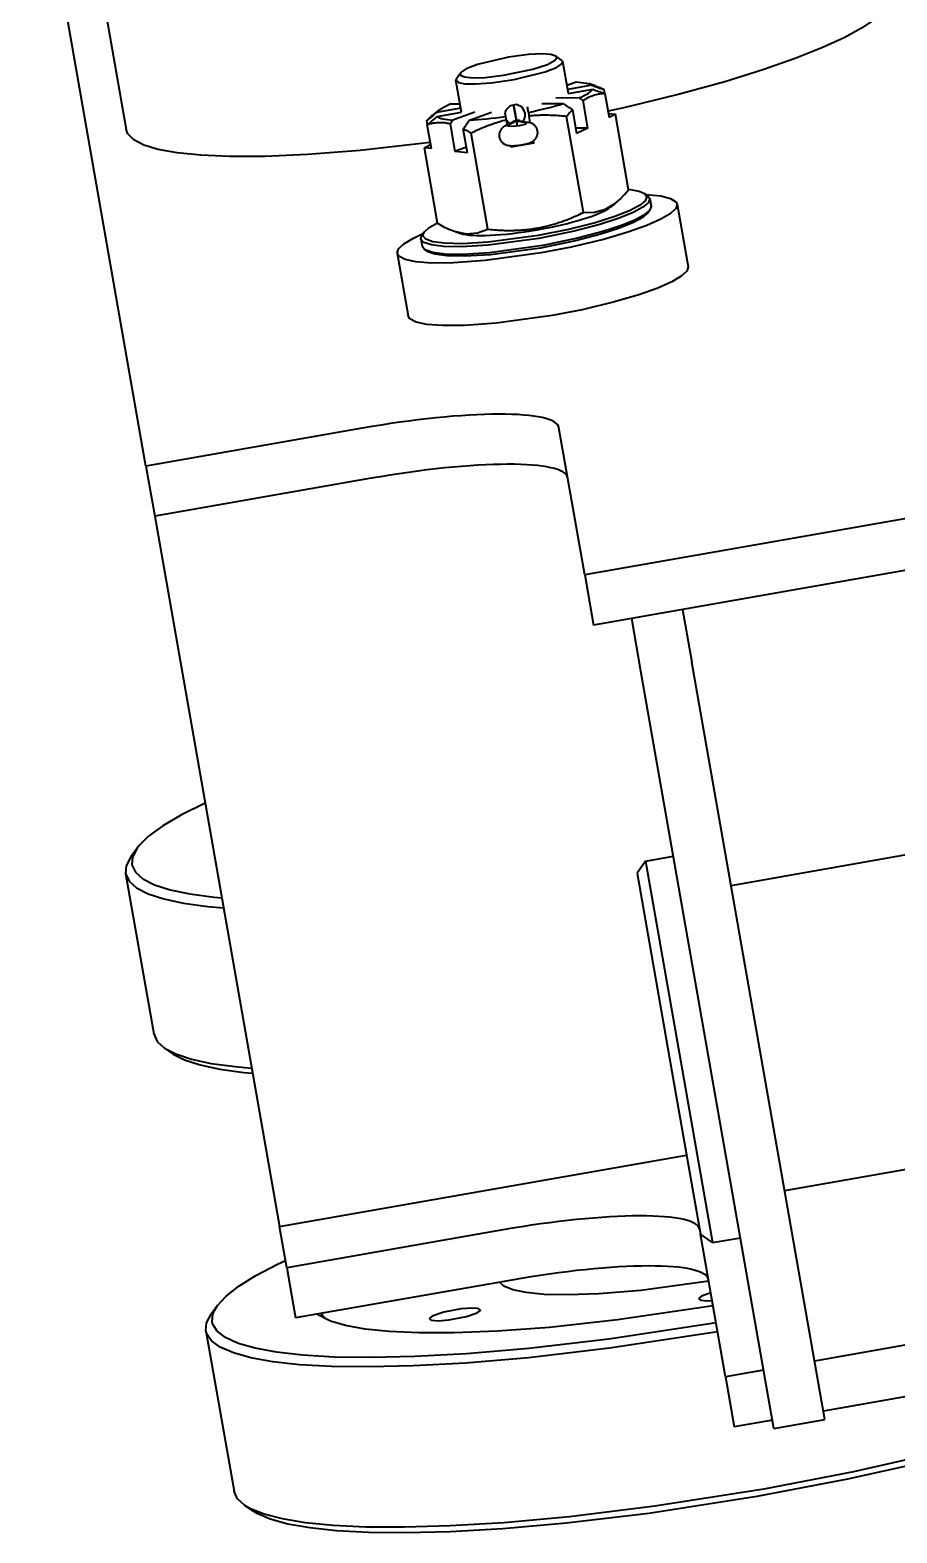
# Model space of a CAD drawing. Header units: millimetres. Extents: x 0 to 841, y 0 to 594.
# Drawn here: x 721.61 to 743.97, y 483.85 to 522.64 of the extents above; entities that cross this region are included whole.
import ezdxf

# ---------------------------------------------------------------- set-up
doc = ezdxf.new("R2010")
doc.units = ezdxf.units.MM
doc.linetypes.add('K5LT_BASIC', pattern=[0])
doc.layers.add('Системный слой', color=7, linetype='Continuous')

# ---------------------------------------------------------------- blocks, each defined once
blk = doc.blocks.new('U750')
at = {"layer": 'Системный слой', "color": 150, "linetype": 'K5LT_BASIC', "lineweight": 40, "true_color": 0x0080ff}
for p, q in [((737.548, 517.928), (737.415, 517.809)), ((737.175, 517.677), (736.819, 517.531)), ((737.415, 517.809), (737.175, 517.677)), ((735.681, 517.202), (734.776, 517.017)), ((736.332, 517.372), (735.681, 517.202)), ((736.819, 517.531), (736.332, 517.372)), ((731.872, 516.922), (731.86, 516.929)), ((732.054, 516.856), (731.872, 516.922)), ((732.359, 516.815), (732.054, 516.856)), ((732.812, 516.806), (732.359, 516.815)), ((733.488, 516.844), (732.812, 516.806)), ((734.776, 517.017), (733.488, 516.844))]:
    blk.add_line(p, q, dxfattribs=at)
blk = doc.blocks.new('U751')
at = {"layer": 'Системный слой', "color": 150, "linetype": 'K5LT_BASIC', "lineweight": 40, "true_color": 0x0080ff}
for p, q in [((737.05, 518.533), (737.323, 518.485)), ((737.323, 518.485), (737.461, 518.427)), ((737.461, 518.427), (737.522, 518.339)), ((737.522, 518.339), (737.478, 518.234)), ((737.07, 517.978), (736.695, 517.83)), ((737.328, 518.113), (737.07, 517.978)), ((737.478, 518.234), (737.328, 518.113)), ((731.772, 517.428), (731.905, 517.547)), ((731.905, 517.547), (732.122, 517.668)), ((736.185, 517.67), (735.502, 517.497)), ((736.695, 517.83), (736.185, 517.67)), ((731.743, 517.331), (731.772, 517.428)), ((731.815, 517.245), (731.743, 517.331)), ((731.997, 517.18), (731.815, 517.245)), ((732.302, 517.139), (731.997, 517.18)), ((733.431, 517.167), (732.755, 517.129)), ((734.72, 517.34), (733.431, 517.167)), ((735.502, 517.497), (734.72, 517.34)), ((732.755, 517.129), (732.302, 517.139))]:
    blk.add_line(p, q, dxfattribs=at)
blk = doc.blocks.new('U752')
at = {"layer": 'Системный слой', "color": 150, "linetype": 'K5LT_BASIC', "lineweight": 40, "true_color": 0x0080ff}
for p, q in [((737.536, 518.375), (737.598, 518.294)), ((737.173, 517.933), (736.808, 517.785)), ((737.422, 518.068), (737.173, 517.933)), ((737.562, 518.189), (737.422, 518.068)), ((737.598, 518.294), (737.562, 518.189)), ((736.312, 517.624), (735.65, 517.451)), ((736.808, 517.785), (736.312, 517.624)), ((731.688, 517.256), (731.719, 517.354)), ((731.69, 517.248), (731.688, 517.256)), ((731.771, 517.162), (731.69, 517.248)), ((731.962, 517.097), (731.771, 517.162)), ((734.733, 517.264), (733.429, 517.089)), ((735.65, 517.451), (734.733, 517.264)), ((732.276, 517.057), (731.962, 517.097)), ((732.739, 517.048), (732.276, 517.057)), ((733.429, 517.089), (732.739, 517.048))]:
    blk.add_line(p, q, dxfattribs=at)
blk = doc.blocks.new('U753')
at = {"layer": 'Системный слой', "color": 150, "linetype": 'K5LT_BASIC', "lineweight": 40, "true_color": 0x0080ff}
for p, q in [((737.602, 518.002), (737.468, 517.882)), ((737.632, 518.1), (737.602, 518.002)), ((736.87, 517.601), (736.383, 517.441)), ((737.226, 517.748), (736.87, 517.601)), ((737.468, 517.882), (737.226, 517.748)), ((735.733, 517.269), (734.836, 517.082)), ((736.383, 517.441), (735.733, 517.269)), ((731.784, 516.981), (731.722, 517.062)), ((731.805, 516.968), (731.784, 516.981)), ((731.996, 516.903), (731.805, 516.968)), ((732.31, 516.863), (731.996, 516.903)), ((732.773, 516.854), (732.31, 516.863)), ((733.463, 516.895), (732.773, 516.854)), ((734.767, 517.07), (733.463, 516.895)), ((734.836, 517.082), (734.767, 517.07))]:
    blk.add_line(p, q, dxfattribs=at)
blk = doc.blocks.new('U782')
at = {"layer": 'Системный слой', "color": 150, "linetype": 'K5LT_BASIC', "lineweight": 40, "true_color": 0x0080ff}
for p, q in [((747.986, 488.028), (742.077, 486.991)), ((740.763, 486.761), (739.779, 486.588))]:
    blk.add_line(p, q, dxfattribs=at)
blk = doc.blocks.new('U783')
at = {"layer": 'Системный слой', "color": 150, "linetype": 'K5LT_BASIC', "lineweight": 40, "true_color": 0x0080ff}
for p, q in [((747.759, 489.322), (741.85, 488.285)), ((740.536, 488.054), (739.552, 487.881))]:
    blk.add_line(p, q, dxfattribs=at)
blk = doc.blocks.new('U798')
at = {"layer": 'Системный слой', "color": 150, "linetype": 'K5LT_BASIC', "lineweight": 40, "true_color": 0x0080ff}
for p, q in [((726.123, 502.686), (725.516, 502.385)), ((725.033, 502.1), (724.667, 501.832)), ((725.516, 502.385), (725.033, 502.1)), ((724.667, 501.832), (724.414, 501.582)), ((724.25, 501.295), (724.237, 501.096)), ((724.368, 501.524), (724.25, 501.295)), ((724.414, 501.582), (724.368, 501.524)), ((724.237, 501.096), (724.324, 500.904)), ((724.324, 500.904), (724.517, 500.731)), ((724.517, 500.731), (724.815, 500.58)), ((724.815, 500.58), (725.219, 500.45)), ((725.219, 500.45), (725.732, 500.343)), ((725.732, 500.343), (726.357, 500.261)), ((726.357, 500.261), (726.552, 500.243))]:
    blk.add_line(p, q, dxfattribs=at)
blk = doc.blocks.new('U799')
at = {"layer": 'Системный слой', "color": 150, "linetype": 'K5LT_BASIC', "lineweight": 40, "true_color": 0x0080ff}
for p, q in [((725.301, 496.211), (725.594, 496.059)), ((725.594, 496.059), (725.993, 495.928)), ((725.993, 495.928), (726.502, 495.82)), ((726.502, 495.82), (727.122, 495.737)), ((727.122, 495.737), (727.347, 495.716))]:
    blk.add_line(p, q, dxfattribs=at)
blk = doc.blocks.new('U800')
at = {"layer": 'Системный слой', "color": 150, "linetype": 'K5LT_BASIC', "lineweight": 40, "true_color": 0x0080ff}
for p, q in [((724.8, 496.728), (724.888, 496.535)), ((724.888, 496.535), (725.074, 496.365)), ((725.074, 496.365), (725.369, 496.212)), ((725.369, 496.212), (725.77, 496.079)), ((725.77, 496.079), (726.28, 495.97)), ((726.28, 495.97), (726.902, 495.886)), ((726.902, 495.886), (727.323, 495.848))]:
    blk.add_line(p, q, dxfattribs=at)
blk = doc.blocks.new('U801')
at = {"layer": 'Системный слой', "color": 150, "linetype": 'K5LT_BASIC', "lineweight": 40, "true_color": 0x0080ff}
for p, q in [((724.208, 501.302), (724.088, 501.072)), ((724.088, 501.072), (724.074, 500.867)), ((724.074, 500.867), (724.162, 500.674)), ((724.162, 500.674), (724.355, 500.5)), ((724.355, 500.5), (724.653, 500.346)), ((724.653, 500.346), (725.057, 500.215)), ((725.057, 500.215), (725.57, 500.107)), ((725.57, 500.107), (726.195, 500.023)), ((726.195, 500.023), (726.597, 499.988))]:
    blk.add_line(p, q, dxfattribs=at)
blk = doc.blocks.new('U807')
at = {"layer": 'Системный слой', "color": 150, "linetype": 'K5LT_BASIC', "lineweight": 40, "true_color": 0x0080ff}
for p, q in [((738.55, 516.418), (738.411, 516.287)), ((738.584, 516.533), (738.55, 516.418)), ((738.165, 516.141), (737.804, 515.982)), ((738.411, 516.287), (738.165, 516.141)), ((736.684, 515.624), (735.85, 515.425)), ((737.318, 515.809), (736.684, 515.624)), ((737.804, 515.982), (737.318, 515.809)), ((731.41, 515.186), (731.361, 515.266)), ((735.082, 515.275), (733.633, 515.074)), ((735.85, 515.425), (735.082, 515.275)), ((731.569, 515.104), (731.41, 515.186)), ((731.844, 515.045), (731.569, 515.104)), ((732.248, 515.013), (731.844, 515.045)), ((732.814, 515.016), (732.248, 515.013)), ((733.633, 515.074), (732.814, 515.016))]:
    blk.add_line(p, q, dxfattribs=at)
blk = doc.blocks.new('U808')
at = {"layer": 'Системный слой', "color": 150, "linetype": 'K5LT_BASIC', "lineweight": 40, "true_color": 0x0080ff}
for p, q in [((737.502, 518.398), (737.88, 518.361)), ((737.88, 518.361), (738.131, 518.297)), ((738.266, 518.035), (738.127, 517.904)), ((738.131, 518.297), (738.269, 518.212)), ((738.3, 518.15), (738.266, 518.035)), ((738.269, 518.212), (738.3, 518.15)), ((737.52, 517.598), (737.035, 517.426)), ((737.881, 517.758), (737.52, 517.598)), ((738.127, 517.904), (737.881, 517.758)), ((731.25, 517.129), (731.497, 517.275)), ((731.497, 517.275), (731.743, 517.388)), ((736.4, 517.241), (735.567, 517.042)), ((737.035, 517.426), (736.4, 517.241)), ((731.077, 516.882), (731.111, 516.998)), ((731.126, 516.803), (731.077, 516.882)), ((731.111, 516.998), (731.25, 517.129)), ((731.285, 516.721), (731.126, 516.803)), ((734.798, 516.892), (733.349, 516.691)), ((735.567, 517.042), (734.798, 516.892)), ((731.56, 516.662), (731.285, 516.721)), ((731.964, 516.63), (731.56, 516.662)), ((732.53, 516.633), (731.964, 516.63)), ((733.349, 516.691), (732.53, 516.633))]:
    blk.add_line(p, q, dxfattribs=at)
blk = doc.blocks.new('U819')
at = {"layer": 'Системный слой', "color": 150, "linetype": 'K5LT_BASIC', "lineweight": 40, "true_color": 0x0080ff}
for p, q in [((743.786, 523.531), (743.764, 523.346)), ((743.637, 523.144), (743.404, 522.926)), ((743.764, 523.346), (743.637, 523.144)), ((743.063, 522.693), (742.61, 522.445)), ((743.404, 522.926), (743.063, 522.693)), ((742.61, 522.445), (742.04, 522.182)), ((741.345, 521.906), (740.515, 521.615)), ((742.04, 522.182), (741.345, 521.906)), ((740.515, 521.615), (739.53, 521.309)), ((739.53, 521.309), (738.362, 520.987)), ((736.96, 520.647), (736.521, 520.549)), ((738.362, 520.987), (736.96, 520.647)), ((724.129, 519.964), (724.087, 520.073)), ((724.281, 519.809), (724.129, 519.964)), ((724.541, 519.675), (724.281, 519.809)), ((724.913, 519.562), (724.541, 519.675)), ((725.401, 519.473), (724.913, 519.562)), ((730.123, 519.536), (728.765, 519.429)), ((731.933, 519.744), (730.123, 519.536)), ((726.013, 519.411), (725.401, 519.473)), ((726.763, 519.379), (726.013, 519.411)), ((727.669, 519.382), (726.763, 519.379)), ((728.765, 519.429), (727.669, 519.382))]:
    blk.add_line(p, q, dxfattribs=at)
blk = doc.blocks.new('U841')
at = {"layer": 'Системный слой', "color": 150, "linetype": 'K5LT_BASIC', "lineweight": 40, "true_color": 0x0080ff}
for p, q in [((734.391, 520.259), (734.42, 520.244)), ((733.925, 520.172), (733.947, 520.194)), ((733.931, 520.164), (733.925, 520.172)), ((734.039, 520.152), (733.931, 520.164)), ((734.225, 520.172), (734.039, 520.152)), ((734.373, 520.21), (734.225, 520.172)), ((734.42, 520.244), (734.373, 520.21))]:
    blk.add_line(p, q, dxfattribs=at)
blk = doc.blocks.new('U842')
at = {"layer": 'Системный слой', "color": 150, "linetype": 'K5LT_BASIC', "lineweight": 40, "true_color": 0x0080ff}
for p, q in [((733.914, 520.197), (734.065, 520.277)), ((733.866, 520.171), (733.913, 520.196))]:
    blk.add_line(p, q, dxfattribs=at)
blk = doc.blocks.new('U843')
at = {"layer": 'Системный слой', "color": 150, "linetype": 'K5LT_BASIC', "lineweight": 40, "true_color": 0x0080ff}
for p, q in [((750.423, 494.324), (750.993, 494.424)), ((748.301, 493.952), (748.454, 493.978)), ((741.078, 492.684), (746.987, 493.721))]:
    blk.add_line(p, q, dxfattribs=at)
blk = doc.blocks.new('U844')
at = {"layer": 'Системный слой', "color": 150, "linetype": 'K5LT_BASIC', "lineweight": 40, "true_color": 0x0080ff}
for p, q in [((749.04, 502.204), (749.61, 502.304)), ((746.918, 501.831), (747.071, 501.858)), ((739.695, 500.563), (745.604, 501.601))]:
    blk.add_line(p, q, dxfattribs=at)
blk = doc.blocks.new('U845')
at = {"layer": 'Системный слой', "color": 150, "linetype": 'K5LT_BASIC', "lineweight": 40, "true_color": 0x0080ff}
for p, q in [((737.486, 501.191), (738.5, 495.415)), ((738.5, 495.415), (739.215, 491.342))]:
    blk.add_line(p, q, dxfattribs=at)
blk = doc.blocks.new('U847')
at = {"layer": 'Системный слой', "color": 150, "linetype": 'K5LT_BASIC', "lineweight": 40, "true_color": 0x0080ff}
for p, q in [((737.27, 500.882), (738.229, 495.414)), ((738.229, 495.414), (738.906, 491.558))]:
    blk.add_line(p, q, dxfattribs=at)
blk = doc.blocks.new('U861')
at = {"layer": 'Системный слой', "color": 150, "linetype": 'K5LT_BASIC', "lineweight": 40, "true_color": 0x0080ff}
for p, q in [((727.436, 490.495), (727.991, 490.785)), ((727.991, 490.785), (728.195, 490.881)), ((726.995, 490.221), (727.436, 490.495)), ((726.664, 489.962), (726.995, 490.221)), ((726.326, 489.501), (726.44, 489.718)), ((726.44, 489.718), (726.664, 489.962)), ((726.308, 489.291), (726.326, 489.501)), ((726.319, 489.246), (726.308, 489.291)), ((726.431, 489.058), (726.319, 489.246)), ((739.308, 489.268), (736.538, 488.848)), ((726.649, 488.889), (726.431, 489.058)), ((726.975, 488.741), (726.649, 488.889)), ((736.538, 488.848), (734.474, 488.608)), ((727.413, 488.615), (726.975, 488.741)), ((727.968, 488.512), (727.413, 488.615)), ((728.645, 488.436), (727.968, 488.512)), ((732.865, 488.471), (731.535, 488.399)), ((734.474, 488.608), (732.865, 488.471)), ((729.455, 488.389), (728.645, 488.436)), ((730.411, 488.375), (729.455, 488.389)), ((731.535, 488.399), (730.411, 488.375))]:
    blk.add_line(p, q, dxfattribs=at)
blk = doc.blocks.new('U862')
at = {"layer": 'Системный слой', "color": 150, "linetype": 'K5LT_BASIC', "lineweight": 40, "true_color": 0x0080ff}
for p, q in [((751.105, 487.722), (750.395, 487.414)), ((750.395, 487.414), (749.556, 487.091)), ((749.556, 487.091), (748.576, 486.754)), ((748.576, 486.754), (747.438, 486.402)), ((747.438, 486.402), (746.115, 486.033)), ((746.115, 486.033), (744.563, 485.645)), ((744.563, 485.645), (742.699, 485.232)), ((742.699, 485.232), (740.36, 484.785)), ((740.36, 484.785), (737.571, 484.352)), ((727.47, 484.347), (727.373, 484.406)), ((727.807, 484.2), (727.47, 484.347)), ((728.257, 484.076), (727.807, 484.2)), ((737.571, 484.352), (735.444, 484.098)), ((728.823, 483.976), (728.257, 484.076)), ((729.512, 483.903), (728.823, 483.976)), ((730.336, 483.859), (729.512, 483.903)), ((731.307, 483.848), (730.336, 483.859)), ((732.449, 483.877), (731.307, 483.848)), ((733.802, 483.954), (732.449, 483.877)), ((735.444, 484.098), (733.802, 483.954))]:
    blk.add_line(p, q, dxfattribs=at)
blk = doc.blocks.new('U863')
at = {"layer": 'Системный слой', "color": 150, "linetype": 'K5LT_BASIC', "lineweight": 40, "true_color": 0x0080ff}
for p, q in [((749.7, 487.298), (748.718, 486.959)), ((750.541, 487.623), (749.7, 487.298)), ((748.718, 486.959), (747.579, 486.605)), ((747.579, 486.605), (746.257, 486.234)), ((746.257, 486.234), (744.709, 485.844)), ((744.709, 485.844), (742.855, 485.429)), ((742.855, 485.429), (740.541, 484.982)), ((740.541, 484.982), (737.728, 484.537)), ((726.955, 484.736), (726.872, 484.923)), ((727.146, 484.56), (726.955, 484.736)), ((727.294, 484.473), (727.146, 484.56)), ((727.652, 484.33), (727.294, 484.473)), ((728.123, 484.208), (727.652, 484.33)), ((728.711, 484.111), (728.123, 484.208)), ((735.523, 484.267), (733.833, 484.113)), ((737.728, 484.537), (735.523, 484.267)), ((729.424, 484.041), (728.711, 484.111)), ((730.272, 484.001), (729.424, 484.041)), ((731.27, 483.995), (730.272, 484.001)), ((732.443, 484.029), (731.27, 483.995)), ((733.833, 484.113), (732.443, 484.029))]:
    blk.add_line(p, q, dxfattribs=at)
blk = doc.blocks.new('U864')
at = {"layer": 'Системный слой', "color": 150, "linetype": 'K5LT_BASIC', "lineweight": 40, "true_color": 0x0080ff}
for p, q in [((726.146, 489.062), (726.162, 489.274)), ((726.162, 489.274), (726.279, 489.496)), ((726.163, 488.996), (726.146, 489.062)), ((726.286, 488.809), (726.163, 488.996)), ((739.348, 489.04), (736.556, 488.616)), ((726.516, 488.64), (726.286, 488.809)), ((726.854, 488.493), (726.516, 488.64)), ((727.304, 488.367), (726.854, 488.493)), ((736.556, 488.616), (734.469, 488.372)), ((727.871, 488.266), (727.304, 488.367)), ((728.562, 488.191), (727.871, 488.266)), ((729.385, 488.145), (728.562, 488.191)), ((730.355, 488.132), (729.385, 488.145)), ((731.495, 488.159), (730.355, 488.132)), ((732.842, 488.233), (731.495, 488.159)), ((734.469, 488.372), (732.842, 488.233))]:
    blk.add_line(p, q, dxfattribs=at)
blk = doc.blocks.new('U871')
at = {"layer": 'Системный слой', "color": 150, "linetype": 'K5LT_BASIC', "lineweight": 40, "true_color": 0x0080ff}
for p, q in [((733.995, 520.692), (733.88, 520.575)), ((734.157, 520.722), (733.995, 520.692)), ((734.308, 520.653), (734.157, 520.722)), ((734.385, 520.51), (734.308, 520.653)), ((733.88, 520.575), (733.859, 520.509)), ((733.889, 520.337), (733.916, 520.298)), ((733.916, 520.298), (733.949, 520.264)), ((733.949, 520.264), (733.988, 520.236)), ((734.323, 520.29), (734.365, 520.356)), ((734.365, 520.356), (734.386, 520.432)), ((734.386, 520.432), (734.385, 520.51))]:
    blk.add_line(p, q, dxfattribs=at)
blk = doc.blocks.new('U872')
at = {"layer": 'Системный слой', "color": 150, "linetype": 'K5LT_BASIC', "lineweight": 40, "true_color": 0x0080ff}
for p, q in [((735.352, 521.833), (735.324, 521.871)), ((735.326, 521.772), (735.352, 521.833)), ((734.096, 521.367), (734.899, 521.566)), ((734.899, 521.566), (735.187, 521.68)), ((735.187, 521.68), (735.326, 521.772)), ((732.609, 521.394), (732.595, 521.349)), ((732.595, 521.349), (732.658, 521.293)), ((732.658, 521.293), (732.825, 521.259)), ((732.825, 521.259), (733.101, 521.252)), ((733.101, 521.252), (733.505, 521.28)), ((733.505, 521.28), (734.096, 521.367))]:
    blk.add_line(p, q, dxfattribs=at)
blk = doc.blocks.new('U873')
at = {"layer": 'Системный слой', "color": 150, "linetype": 'K5LT_BASIC', "lineweight": 40, "true_color": 0x0080ff}
for p, q in [((733.949, 521.942), (733.152, 521.755)), ((734.464, 522.01), (733.949, 521.942)), ((734.815, 522.027), (734.464, 522.01)), ((735.047, 522.013), (734.815, 522.027)), ((734.956, 521.759), (735.14, 521.855)), ((735.172, 521.974), (735.047, 522.013)), ((735.14, 521.855), (735.199, 521.93)), ((735.198, 521.939), (735.172, 521.974)), ((735.199, 521.93), (735.198, 521.939)), ((732.727, 521.556), (732.716, 521.542)), ((732.716, 521.542), (732.716, 521.478)), ((732.716, 521.478), (732.82, 521.434)), ((732.862, 521.644), (732.727, 521.556)), ((732.82, 521.434), (733.029, 521.413)), ((733.152, 521.755), (732.862, 521.644)), ((733.029, 521.413), (733.353, 521.423)), ((733.353, 521.423), (733.826, 521.478)), ((733.826, 521.478), (734.577, 521.635)), ((734.577, 521.635), (734.956, 521.759))]:
    blk.add_line(p, q, dxfattribs=at)
blk = doc.blocks.new('U878')
at = {"layer": 'Системный слой', "color": 150, "linetype": 'K5LT_BASIC', "lineweight": 40, "true_color": 0x0080ff}
for p, q in [((732.16, 520.582), (732.341, 520.691)), ((732.341, 520.691), (732.446, 520.738)), ((732.095, 520.514), (732.16, 520.582))]:
    blk.add_line(p, q, dxfattribs=at)
blk = doc.blocks.new('U879')
at = {"layer": 'Системный слой', "color": 150, "linetype": 'K5LT_BASIC', "lineweight": 40, "true_color": 0x0080ff}
for p, q in [((735.7, 521.309), (735.965, 521.276)), ((735.965, 521.276), (736.022, 521.26)), ((736.022, 521.26), (736.106, 521.218))]:
    blk.add_line(p, q, dxfattribs=at)
blk = doc.blocks.new('U880')
at = {"layer": 'Системный слой', "color": 150, "linetype": 'K5LT_BASIC', "lineweight": 40, "true_color": 0x0080ff}
for p, q in [((732.124, 517.656), (732.269, 517.574)), ((732.269, 517.574), (732.413, 517.504)), ((732.413, 517.504), (732.556, 517.449)), ((732.556, 517.449), (732.861, 517.386)), ((732.861, 517.386), (733.15, 517.409)), ((733.15, 517.409), (733.421, 517.503))]:
    blk.add_line(p, q, dxfattribs=at)
blk = doc.blocks.new('U881')
at = {"layer": 'Системный слой', "color": 150, "linetype": 'K5LT_BASIC', "lineweight": 40, "true_color": 0x0080ff}
for p, q in [((736.833, 518.28), (736.944, 518.395)), ((736.944, 518.395), (737.052, 518.521)), ((735.885, 517.935), (736.172, 517.939)), ((736.172, 517.939), (736.451, 518.017)), ((736.451, 518.017), (736.717, 518.179)), ((736.717, 518.179), (736.833, 518.28))]:
    blk.add_line(p, q, dxfattribs=at)
blk = doc.blocks.new('U882')
at = {"layer": 'Системный слой', "color": 150, "linetype": 'K5LT_BASIC', "lineweight": 40, "true_color": 0x0080ff}
for p, q in [((734.513, 520.251), (734.483, 520.425)), ((734.606, 519.722), (734.595, 519.785))]:
    blk.add_line(p, q, dxfattribs=at)
blk = doc.blocks.new('U883')
at = {"layer": 'Системный слой', "color": 150, "linetype": 'K5LT_BASIC', "lineweight": 40, "true_color": 0x0080ff}
for p, q in [((733.892, 520.322), (733.914, 520.197)), ((734.008, 519.659), (734.015, 519.618))]:
    blk.add_line(p, q, dxfattribs=at)
blk = doc.blocks.new('U943')
at = {"layer": 'Системный слой', "color": 150, "linetype": 'K5LT_BASIC', "lineweight": 40, "true_color": 0x0080ff}
for p, q in [((733.833, 490.22), (733.722, 490.322)), ((734.062, 490.125), (733.833, 490.22)), ((734.405, 490.053), (734.062, 490.125)), ((734.875, 490.007), (734.405, 490.053)), ((735.489, 489.992), (734.875, 490.007)), ((736.286, 490.019), (735.489, 489.992)), ((737.364, 490.108), (736.286, 490.019)), ((739.119, 490.346), (737.364, 490.108))]:
    blk.add_line(p, q, dxfattribs=at)
blk = doc.blocks.new('U944')
at = {"layer": 'Системный слой', "color": 150, "linetype": 'K5LT_BASIC', "lineweight": 40, "true_color": 0x0080ff}
for p, q in [((739.172, 490.046), (738.93, 489.957)), ((738.93, 489.957), (738.861, 489.898)), ((738.861, 489.898), (738.861, 489.89)), ((738.861, 489.89), (738.92, 489.855)), ((738.92, 489.855), (739.082, 489.843)), ((739.082, 489.843), (739.206, 489.849))]:
    blk.add_line(p, q, dxfattribs=at)
blk = doc.blocks.new('U945')
at = {"layer": 'Системный слой', "color": 150, "linetype": 'K5LT_BASIC', "lineweight": 40, "true_color": 0x0080ff}
for p, q in [((732.733, 489.629), (732.28, 489.543)), ((733.009, 489.65), (732.733, 489.629)), ((733.171, 489.639), (733.009, 489.65)), ((733.23, 489.603), (733.171, 489.639)), ((731.986, 489.441), (731.917, 489.381)), ((731.917, 489.381), (731.917, 489.373)), ((731.917, 489.373), (731.977, 489.338)), ((731.977, 489.338), (732.139, 489.327)), ((732.228, 489.529), (731.986, 489.441)), ((732.139, 489.327), (732.415, 489.348)), ((732.28, 489.543), (732.228, 489.529)), ((732.415, 489.348), (732.868, 489.434)), ((732.868, 489.434), (733.147, 489.529)), ((733.147, 489.529), (733.229, 489.59)), ((733.229, 489.59), (733.23, 489.603))]:
    blk.add_line(p, q, dxfattribs=at)
blk = doc.blocks.new('U946')
at = {"layer": 'Системный слой', "color": 150, "linetype": 'K5LT_BASIC', "lineweight": 40, "true_color": 0x0080ff}
for p, q in [((739.23, 489.711), (736.763, 489.345)), ((729.086, 489.454), (729.026, 489.498)), ((729.09, 489.451), (729.086, 489.454)), ((729.363, 489.314), (729.09, 489.451)), ((729.748, 489.2), (729.363, 489.314)), ((736.763, 489.345), (735.007, 489.153)), ((730.25, 489.109), (729.748, 489.2)), ((730.876, 489.044), (730.25, 489.109)), ((731.638, 489.01), (730.876, 489.044)), ((732.554, 489.01), (731.638, 489.01)), ((733.657, 489.053), (732.554, 489.01)), ((735.007, 489.153), (733.657, 489.053))]:
    blk.add_line(p, q, dxfattribs=at)

msp = doc.modelspace()

# ---------------------------------------------------------------- linework, layer by layer
at = {"layer": 'Системный слой', "color": 150, "linetype": 'K5LT_BASIC', "lineweight": 40, "true_color": 0x0080ff}
for p, q in [((724.59624, 511.38707), (721.60783, 528.41383)), ((723.40591, 523.95378), (724.08698, 520.07332)), ((735.32368, 521.87086), (735.17239, 521.97353)), ((735.4976, 521.0056), (735.35243, 521.83278)), ((732.60864, 521.39433), (732.71593, 521.54239)), ((732.73976, 520.52157), (732.59458, 521.34874)), ((735.45784, 521.23219), (735.47088, 521.22691)), ((735.45948, 521.22282), (735.7002, 521.30931)), ((736.10645, 521.21777), (735.47967, 521.10776)), ((735.4976, 521.0056), (736.12438, 521.11561)), ((736.18606, 521.20546), (736.02241, 521.26019)), ((736.44073, 521.00396), (736.4228, 521.10612)), ((732.44585, 520.73813), (732.70164, 520.73878)), ((732.69999, 520.74815), (732.68953, 520.73875)), ((734.15544, 520.30414), (734.08232, 520.72074)), ((734.08298, 520.72084), (734.1561, 520.30424)), ((734.46605, 520.5198), (734.44108, 520.66208)), ((734.8125, 520.7442), (735.36839, 520.74562)), ((735.77359, 520.8912), (735.17394, 520.88967)), ((736.00048, 520.11534), (735.87656, 520.82137)), ((736.44073, 521.00396), (736.54848, 520.39005)), ((731.83563, 520.30101), (731.85356, 520.19885)), ((732.15962, 520.58222), (732.0244, 520.47504)), ((732.72183, 520.62373), (732.09506, 520.51372)), ((732.11299, 520.41156), (732.73976, 520.52157)), ((733.08356, 520.52278), (732.51923, 520.32002)), ((732.94978, 520.32113), (733.51412, 520.52388)), ((733.85874, 520.5092), (733.87509, 520.41608)), ((733.87509, 520.41608), (733.89166, 520.32164)), ((733.94735, 520.19399), (734.15544, 520.30414)), ((734.15544, 520.30414), (734.17574, 520.1645)), ((734.1561, 520.30424), (734.39147, 520.25894)), ((734.1561, 520.30424), (734.1764, 520.16459)), ((734.24862, 520.30416), (734.47413, 520.26075)), ((734.46605, 520.5198), (734.48263, 520.42536)), ((735.88511, 517.93539), (735.45016, 520.41359)), ((735.60239, 520.58684), (735.71065, 519.97006)), ((736.53055, 520.49221), (736.71012, 520.47107)), ((736.71012, 520.47107), (736.54848, 520.39005)), ((737.05246, 518.52055), (736.71012, 520.47107)), ((731.96131, 519.58494), (731.85356, 520.19885)), ((732.44619, 520.2193), (732.57011, 519.51327)), ((732.89209, 519.47537), (732.78384, 520.09215)), ((733.42093, 517.5029), (732.98597, 519.98109)), ((736.00048, 520.11534), (735.68529, 520.11454)), ((736.00048, 520.11534), (735.71065, 519.97006)), ((731.78175, 519.60608), (731.94338, 519.6871)), ((732.12409, 517.65556), (731.78175, 519.60608)), ((731.96131, 519.58494), (731.78175, 519.60608)), ((732.86673, 519.61984), (732.57011, 519.51327)), ((732.89209, 519.47537), (732.57011, 519.51327)), ((734.60616, 519.72152), (734.0152, 519.6178)), ((737.46081, 518.42652), (737.53645, 518.37518)), ((736.71719, 518.17927), (736.58197, 518.07209)), ((737.54833, 517.92783), (737.60198, 518.00185)), ((737.59806, 518.29358), (737.63211, 518.09956)), ((738.30009, 518.15013), (738.58387, 516.53327)), ((731.68839, 517.25636), (731.72244, 517.06234)), ((731.77216, 517.42809), (731.71852, 517.35406)), ((732.55553, 517.44885), (732.71917, 517.39412)), ((731.07716, 516.88241), (731.36094, 515.26555)), ((731.85969, 516.9294), (731.78404, 516.98073)), ((730.17759, 512.36667), (724.59624, 511.38707)), ((735.91915, 508.57704), (735.25174, 512.37968)), ((724.59624, 511.38707), (724.82326, 510.09358)), ((730.40462, 511.07318), (724.82326, 510.09358)), ((745.44028, 510.24812), (735.91915, 508.57704)), ((724.82326, 510.09358), (728.04134, 491.75827)), ((745.6673, 508.95463), (736.14617, 507.28355)), ((735.91915, 508.57704), (736.14617, 507.28355)), ((737.37019, 506.09428), (737.13112, 507.45642)), ((738.44438, 507.68691), (738.68345, 506.32477)), ((742.11483, 486.77417), (738.68345, 506.32477)), ((740.80157, 486.54367), (737.37019, 506.09428)), ((724.36844, 501.5236), (724.20752, 501.30151)), ((737.48621, 501.19111), (738.20851, 501.31788)), ((724.0736, 500.86728), (724.80007, 496.72812)), ((737.48621, 501.19111), (737.26966, 500.88236)), ((725.07386, 496.36544), (725.3008, 496.21143)), ((728.04134, 491.75827), (738.54742, 493.60222)), ((728.22862, 490.69126), (728.04134, 491.75827)), ((733.80997, 491.67086), (728.22862, 490.69126)), ((739.55152, 487.88123), (738.90617, 491.55822)), ((739.21492, 491.34167), (738.90617, 491.55822)), ((739.21492, 491.34167), (739.93721, 491.46844)), ((728.22862, 490.69126), (728.45564, 489.39778)), ((734.03699, 490.37737), (728.45564, 489.39778)), ((726.44041, 489.71838), (726.27948, 489.49629)), ((729.21421, 489.37925), (729.11979, 489.51434)), ((726.14556, 489.06206), (726.87204, 484.9229)), ((739.55152, 487.88123), (739.77855, 486.58774)), ((740.80157, 486.54367), (742.11483, 486.77417)), ((727.14583, 484.56022), (727.37276, 484.40621))]:
    msp.add_line(p, q, dxfattribs=at)
for centre, start, end in [((594.88036, 313.01564), 55.8431079, 55.8714942), ((935.78047, 372.84793), 144.0379948, 144.0663812)]:
    msp.add_arc(centre, 251.12378, start, end, dxfattribs=at)
for centre, major_axis, ratio, start_param, end_param in [((734.10972, 520.81467), (2.02734, 0.35582), 0.17287027, -0.63912816, -0.14627), ((734.10972, 520.81467), (2.02734, 0.35582), 0.17287027, -1.42452632, -0.93166817), ((734.10972, 520.81467), (-2.02734, -0.35582), 0.17287027, 0.14627, 0.63912816), ((734.10972, 520.81467), (2.02734, 0.35582), 0.17287027, 4.07326082, 4.56611898), ((734.19086, 520.06047), (-0.22781, 0.11148), 0.95814494, 5.29205931, 5.67455049), ((734.19152, 520.06056), (0.18067, 0.17773), 0.95730835, 0.58322917, 0.95860267), ((734.63187, 517.83964), (-2.02734, -0.35582), 0.17287027, 0.3088853, 2.83270736), ((730.32701, 511.51533), (4.92472, 0.86435), 0.17287027, 0, 1.57079633), ((730.55404, 510.22184), (4.92472, 0.86435), 0.17287027, 0, 1.57079633), ((733.95939, 490.81952), (4.92472, 0.86435), 0.17287027, 0, 1.57079633), ((734.18641, 489.52604), (4.92472, 0.86435), 0.17287027, 0, 1.57079633)]:
    msp.add_ellipse(centre, major_axis=major_axis, ratio=ratio, start_param=start_param, end_param=end_param, dxfattribs=at)
for points in [[(736.10645, 521.21777), (736.21192, 521.18061), (736.31737, 521.14339), (736.4228, 521.10612)], [(736.12438, 521.11561), (736.22985, 521.07845), (736.3353, 521.04123), (736.44073, 521.00396)], [(735.36839, 520.74562), (735.4464, 520.69275), (735.5244, 520.63981), (735.60239, 520.58684)], [(732.09506, 520.51372), (732.00854, 520.44287), (731.92207, 520.37196), (731.83563, 520.30101)], [(732.11299, 520.41156), (732.02647, 520.34071), (731.94, 520.2698), (731.85356, 520.19885)], [(732.94978, 520.32113), (732.89444, 520.24485), (732.83913, 520.16851), (732.78384, 520.09215)]]:
    msp.add_open_spline(points, degree=3, dxfattribs=at)
for points, knots in [([(736.18606, 521.20546), (736.21004, 521.19744), (736.25042, 521.18281), (736.32928, 521.15075), (736.38423, 521.12531), (736.4228, 521.10612)], [0, 0, 0, 0, 1.83854747, 3.0851243, 6, 6, 6, 6]), ([(736.44073, 521.00396), (736.41019, 521.00286), (736.36188, 520.99934), (736.29717, 520.99039), (736.2479, 520.9811), (736.19655, 520.96891), (736.13916, 520.95204), (736.07215, 520.92742), (735.99903, 520.89421), (735.93313, 520.85781), (735.89206, 520.83172), (735.87656, 520.82137)], [0, 0, 0, 0, 1.88847081, 2.99386071, 4.03155251, 4.97351987, 6.225152, 7.66606335, 9.25848739, 10.9587766, 12, 12, 12, 12]), ([(731.83563, 520.30101), (731.85889, 520.32541), (731.89613, 520.36279), (731.95902, 520.42108), (731.99867, 520.45465), (732.0244, 520.47504)], [0, 0, 0, 0, 2.28067242, 3.61400605, 6, 6, 6, 6]), ([(733.89166, 520.32164), (733.83061, 520.30594), (733.7143, 520.27306), (733.5315, 520.21274), (733.39285, 520.16029), (733.24712, 520.10069), (733.12748, 520.04832), (733.02629, 520.00061), (732.98597, 519.98109)], [0, 0, 0, 0, 1.75439583, 3.36481032, 5.36117928, 5.88227823, 7.75128631, 9, 9, 9, 9]), ([(733.86581, 520.17126), (733.86016, 520.16827), (733.85465, 520.16519), (733.84354, 520.15855), (733.83797, 520.15502), (733.82651, 520.14723), (733.8206, 520.14293), (733.80814, 520.13312), (733.80166, 520.12757), (733.79239, 520.11887), (733.7895, 520.11604), (733.78096, 520.1073), (733.77547, 520.10118), (733.76644, 520.09011), (733.76279, 520.08534), (733.75349, 520.07227), (733.7481, 520.06372), (733.73835, 520.04608), (733.73397, 520.03697), (733.72631, 520.01832), (733.72301, 520.00876), (733.71756, 519.98934), (733.71539, 519.97945), (733.71224, 519.9595), (733.71124, 519.94943), (733.71044, 519.92923), (733.71064, 519.91911), (733.71222, 519.89895), (733.7136, 519.88892), (733.71754, 519.86909), (733.72009, 519.85929), (733.72633, 519.84007), (733.73001, 519.83065), (733.73844, 519.81231), (733.7432, 519.80339), (733.75369, 519.7862), (733.75944, 519.7779), (733.77182, 519.76208), (733.77848, 519.75452), (733.79254, 519.74026), (733.79999, 519.73353), (733.81541, 519.72108), (733.82343, 519.71531), (733.83934, 519.70509), (733.8473, 519.70053), (733.86327, 519.69236), (733.8714, 519.68868), (733.88802, 519.68199), (733.89655, 519.67902), (733.91211, 519.67427), (733.91912, 519.67239), (733.93288, 519.66913), (733.9396, 519.66774), (733.95381, 519.66516), (733.9613, 519.66401), (733.96964, 519.66293), (733.97049, 519.66282), (733.97272, 519.66255), (733.9741, 519.66238), (733.97823, 519.6619), (733.98099, 519.66161), (733.98927, 519.66078), (733.99482, 519.66032), (734.00288, 519.65975), (734.00539, 519.6596), (734.00792, 519.65943), (734.00795, 519.65943), (734.01305, 519.65913), (734.01816, 519.65889), (734.03316, 519.65834), (734.04316, 519.65817), (734.06361, 519.65816), (734.07406, 519.65833), (734.09539, 519.65899), (734.10628, 519.65948), (734.12849, 519.66077), (734.1398, 519.66157), (734.16278, 519.66347), (734.17444, 519.66457), (734.19803, 519.66707), (734.20996, 519.66847), (734.23397, 519.67154), (734.24606, 519.67322), (734.27024, 519.67685), (734.28232, 519.6788), (734.30617, 519.68292), (734.31794, 519.68508), (734.34108, 519.68961), (734.35245, 519.69197), (734.37472, 519.69688), (734.38561, 519.69942), (734.40688, 519.70469), (734.41725, 519.70741), (734.43746, 519.71303), (734.44729, 519.71594), (734.46446, 519.72134), (734.47189, 519.7238), (734.48737, 519.7292), (734.49537, 519.73216), (734.51118, 519.7384), (734.51895, 519.74167), (734.52746, 519.74553), (734.52824, 519.74588), (734.53578, 519.74935), (734.5425, 519.75263), (734.55589, 519.75965), (734.56258, 519.76341), (734.57525, 519.7711), (734.58123, 519.77497), (734.58983, 519.78097), (734.59246, 519.78284), (734.59862, 519.7875), (734.60217, 519.79023), (734.61305, 519.79911), (734.62029, 519.80561), (734.62792, 519.81324), (734.62862, 519.81394), (734.63069, 519.81606), (734.63207, 519.81749), (734.63616, 519.82185), (734.63883, 519.82482), (734.64669, 519.83394), (734.6517, 519.8403), (734.66047, 519.85255), (734.66429, 519.85835), (734.67309, 519.8729), (734.67781, 519.88181), (734.6862, 519.90014), (734.68986, 519.90955), (734.69608, 519.92874), (734.69864, 519.93851), (734.70258, 519.95832), (734.70398, 519.96834), (734.70559, 519.98848), (734.7058, 519.9986), (734.70503, 520.0188), (734.70405, 520.02888), (734.70091, 520.04886), (734.69875, 520.05875), (734.69329, 520.07821), (734.68999, 520.08777), (734.68229, 520.10644), (734.6779, 520.11554), (734.66809, 520.13316), (734.66268, 520.14167), (734.65091, 520.15799), (734.64457, 520.16579), (734.63105, 520.18062), (734.62388, 520.18762), (734.61046, 520.19934), (734.60434, 520.20422), (734.59, 520.21469), (734.5816, 520.22012), (734.57223, 520.22552), (734.57134, 520.22603), (734.56187, 520.23134), (734.55308, 520.23566), (734.53677, 520.24275), (734.5291, 520.2457), (734.51874, 520.24924), (734.51598, 520.25017), (734.50845, 520.25245), (734.50366, 520.25387), (734.49218, 520.2569), (734.48552, 520.25845), (734.47729, 520.26014), (734.47574, 520.26045), (734.47413, 520.26075)], [0, 0, 0, 0, 0.73321521, 0.73321521, 1.46643042, 1.46643042, 2.25579996, 2.25579996, 3.14878831, 3.14878831, 3.56359122, 3.56359122, 4.39319705, 4.39319705, 4.99109947, 4.99109947, 5.98387002, 5.98387002, 6.96832948, 6.96832948, 7.94822842, 7.94822842, 8.92570514, 8.92570514, 9.90193988, 9.90193988, 10.87757427, 10.87757427, 11.85296597, 11.85296597, 12.82834905, 12.82834905, 13.80394726, 13.80394726, 14.78009944, 14.78009944, 15.75741004, 15.75741004, 16.73699635, 16.73699635, 17.72089937, 17.72089937, 18.70031183, 18.70031183, 19.62537967, 19.62537967, 20.55044751, 20.55044751, 21.52661832, 21.52661832, 22.34452787, 22.34452787, 23.14005743, 23.14005743, 24.03648813, 24.03648813, 24.13852599, 24.13852599, 24.30322768, 24.30322768, 24.63263107, 24.63263107, 25.29143786, 25.29143786, 25.58495124, 25.58495124, 25.58867283, 25.58867283, 26.18314279, 26.18314279, 27.31668173, 27.31668173, 28.45182238, 28.45182238, 29.58931515, 29.58931515, 30.73022335, 30.73022335, 31.87592082, 31.87592082, 33.02816765, 33.02816765, 34.18914327, 34.18914327, 35.35605358, 35.35605358, 36.51261616, 36.51261616, 37.66155183, 37.66155183, 38.80488114, 38.80488114, 39.94415777, 39.94415777, 41.08061411, 41.08061411, 41.97819339, 41.97819339, 42.98347092, 42.98347092, 43.98874846, 43.98874846, 44.09092696, 44.09092696, 44.97096216, 44.97096216, 45.85099736, 45.85099736, 46.64288514, 46.64288514, 46.9923429, 46.9923429, 47.47101945, 47.47101945, 48.47449255, 48.47449255, 48.57536815, 48.57536815, 48.77711934, 48.77711934, 49.18062173, 49.18062173, 49.98762651, 49.98762651, 50.67363865, 50.67363865, 51.65971111, 51.65971111, 52.64042165, 52.64042165, 53.61829686, 53.61829686, 54.59471766, 54.59471766, 55.57042548, 55.57042548, 56.54581874, 56.54581874, 57.52113112, 57.52113112, 58.49655312, 58.49655312, 59.47233871, 59.47233871, 60.44893403, 60.44893403, 61.42717217, 61.42717217, 62.4085992, 62.4085992, 63.18232884, 63.18232884, 64.17964668, 64.17964668, 64.28346424, 64.28346424, 65.28633419, 65.28633419, 66.15728601, 66.15728601, 66.47503833, 66.47503833, 67.02823783, 67.02823783, 67.81190961, 67.81190961, 68, 68, 68, 68]), ([(735.45016, 520.41359), (735.37672, 520.4212), (735.2386, 520.43318), (735.03222, 520.44347), (734.84271, 520.44539), (734.65834, 520.4396), (734.54216, 520.43109), (734.48263, 520.42536)], [0, 0, 0, 0, 1.82936018, 3.43392936, 5.11698102, 6.5204729, 8, 8, 8, 8]), ([(735.60239, 520.58684), (735.56952, 520.5526), (735.51838, 520.496), (735.46835, 520.43599), (735.45016, 520.41359)], [0, 0, 0, 0, 3.16757557, 5, 5, 5, 5]), ([(732.44619, 520.2193), (732.4124, 520.2276), (732.35233, 520.23971), (732.27282, 520.24919), (732.21048, 520.25249), (732.15142, 520.25247), (732.08445, 520.24855), (731.99977, 520.23719), (731.92118, 520.21943), (731.87064, 520.20435), (731.85356, 520.19885)], [0, 0, 0, 0, 1.78226957, 3.18733964, 4.27703943, 5.1783089, 6.44015344, 8.0120021, 9.98337751, 11, 11, 11, 11]), ([(732.98597, 519.98109), (732.95722, 519.99838), (732.88975, 520.03757), (732.82241, 520.07313), (732.78384, 520.09215)], [0, 0, 0, 0, 2.13024488, 5, 5, 5, 5]), ([(733.42093, 517.5029), (733.49477, 517.49524), (733.6246, 517.484), (733.81116, 517.4743), (733.95373, 517.47162), (734.07145, 517.47271), (734.1649, 517.4755), (734.25391, 517.48016), (734.34175, 517.48662), (734.41942, 517.49396), (734.49737, 517.50291), (734.58371, 517.51447), (734.68739, 517.53103), (734.80503, 517.5536), (734.92811, 517.58129), (735.0545, 517.61415), (735.18257, 517.65204), (735.30738, 517.69326), (735.4796, 517.75574), (735.67264, 517.83545), (735.82277, 517.90522), (735.88511, 517.93539)], [0, 0, 0, 0, 1.93170752, 3.38834967, 4.85706245, 5.63835449, 6.44841194, 7.28719763, 7.95459691, 8.73703526, 9.31419756, 9.99283903, 10.99975125, 12.04121461, 13.10436966, 14.27720501, 15.4354704, 16.57585456, 17.69296871, 20.19533411, 22, 22, 22, 22])]:
    msp.add_open_spline(points, degree=3, knots=knots, dxfattribs=at)

# ---------------------------------------------------------------- block references
at = {"layer": 'Системный слой'}
for name in ['U819', 'U872', 'U873', 'U879', 'U878', 'U871', 'U842', 'U883', 'U841', 'U882', 'U808', 'U752', 'U751', 'U881', 'U753', 'U750', 'U880', 'U807', 'U798', 'U844', 'U801', 'U847', 'U845', 'U800', 'U799', 'U843', 'U861', 'U943', 'U944', 'U946', 'U945', 'U864', 'U783', 'U862', 'U782', 'U863']:
    msp.add_blockref(name, (0, 0), dxfattribs=at)

doc.saveas('drawing.dxf')
